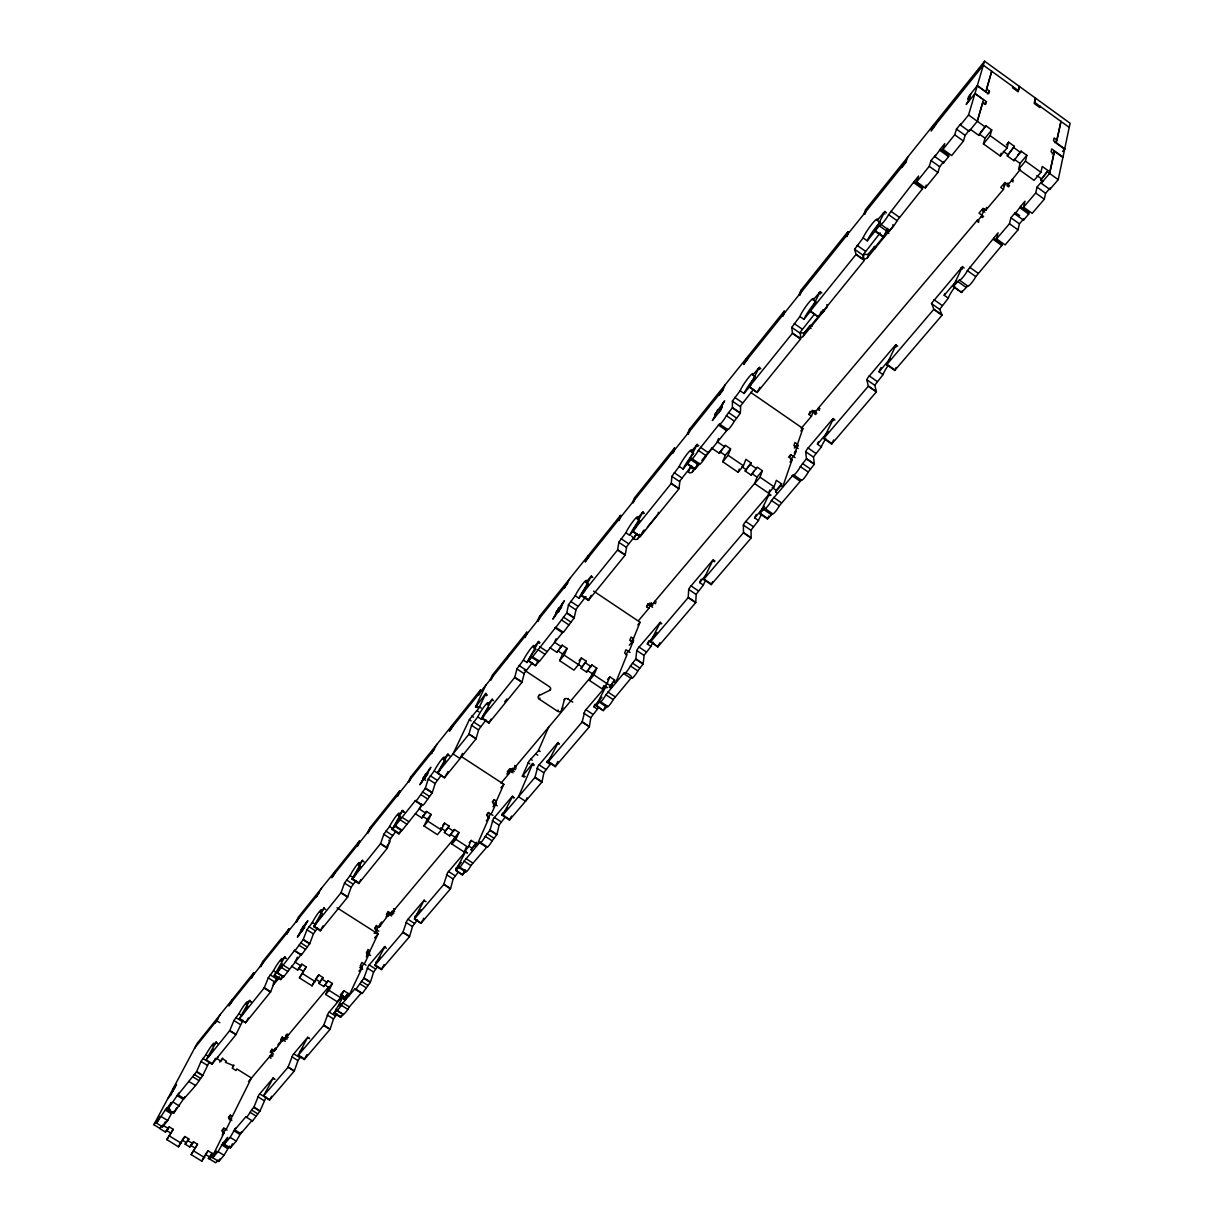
<?xml version="1.0" encoding="UTF-8"?>
<svg xmlns="http://www.w3.org/2000/svg" width="1224" height="1224" viewBox="0 0 1224 1224"><rect width="100%" height="100%" fill="white"/><g stroke="black" fill="none" stroke-linecap="round" stroke-linejoin="round"><path stroke-width="1.5" d="M566.697 613.025L555.834 627.392L563.468 632.288L574.117 617.998M555.773 627.285L533.679 655.421L528.141 660.838L535.439 665.688L539.402 661.052M485.897 693.427L478.737 708.375L469.557 719.299L453.018 753.953L460.071 758.543L462.504 753.403M705.452 580.849A10.71 1.759 -55.8 0 0 703.341 585.087L696.181 594.298L695.768 602.361L688.24 597.297L688.684 589.433L689.77 587.443L713.072 559.858L703.647 579.442L743.381 532.822L751.062 538.101L711.19 584.628L703.632 579.472M600.173 701.444L600.173 701.52A5.875 0.918 -56.4 0 0 602.116 700.419A5.875 0.918 -56.4 0 0 605.911 694.773L623.567 673.46C624.623 670.614 634.736 677.346 630.88 678.341L613.193 699.608A5.875 0.933 -56.4 0 1 609.399 705.238A5.875 0.933 -56.4 0 1 607.425 706.324L600.005 701.321L596.012 705.804L603.248 710.609L607.425 706.263M475.463 707.044L485.806 685.241M624.592 672.802L624.592 672.802A5.952 0.933 -56.3 0 0 626.627 671.67A5.952 0.933 -56.3 0 0 630.467 665.963L635.746 659.124M691.422 466.176L679.932 480.864L679.014 488.56L671.242 483.266L671.945 476.197L679.259 466.421A11.092 1.423 -55.7 0 1 687.49 453.553A11.092 1.423 -55.7 0 1 691.147 451.656L697.42 444.19L687.001 463.911L691.698 458.403A6.457 0.842 -55.6 0 0 694.207 456.583A6.457 0.842 -55.6 0 0 698.353 450.401L719.406 423.978L727.607 429.456A6.564 0.887 -55.5 0 0 730.147 427.421A6.564 0.887 -55.5 0 0 734.354 421.148L740.26 413.329L732.289 407.837L726.398 415.67A6.564 0.857 -55.5 0 1 722.175 421.943A6.564 0.857 -55.5 0 1 719.666 423.994L719.666 423.948M284.886 956.862L274.268 975.497L280.678 979.582L283.494 976.232M395.444 825.619L415.196 800.833L417.139 799.777L425.294 788.256M653.111 642.187A10.419 1.668 -56.1 0 0 650.984 646.41L644.13 655.253L643.197 663.729L635.837 658.818L636.771 650.541L638.041 648.322L660.47 622.083L650.648 641.437L657.823 646.915L650.633 641.468M402.298 830.101L422.112 805.316L424.085 804.275L432.24 792.769M301.334 954.399L301.196 955.301L309.687 943.765M496.822 834.707L492.14 840.827A5.523 0.826 -57.1 0 1 488.59 846.09A5.523 0.826 -57.1 0 1 487.06 846.763L479.946 842.127L464.11 861.161A5.477 0.796 -57.2 0 1 460.622 866.378A5.477 0.796 -57.2 0 1 459.168 866.975L455.695 870.509L462.473 874.885L465.977 871.121L459.184 866.898M294.816 950.283L294.678 951.17L303.154 939.619M283.54 976.354L283.402 977.211L301.257 954.337M636.939 533.496L626.703 546.623L625.25 554.809L617.646 549.698L618.885 542.125L625.892 532.746A10.771 1.346 -56 0 1 633.94 520.185A10.771 1.346 -56 0 1 637.153 518.747L643.074 511.724L632.793 530.941L640.213 536.586L678.907 488.896L671.135 483.602L632.548 531.446L640.198 536.617M363.88 978.206L356.413 988.579L355.358 989.528L354.975 988.732L342.934 1002.839C339.798 1008.576 337.426 1010.198 334.075 1013.243L340.456 1017.266C343.822 1014.145 346.208 1012.707 349.345 1006.893L361.355 992.894L361.83 993.613L362.885 992.679L370.352 982.306M598.643 706.585A10.129 1.591 -56.4 0 0 597.404 709.155L590.84 717.631L589.402 726.49L582.226 721.747L584.904 710.899L606.14 686.067L596.256 705.284L603.248 710.609M886.604 364.675L894.713 370.459L942.006 315.272L933.728 309.427L886.574 364.767L896.213 344.709L895.371 345.153L867.877 377.68L866.776 379.731L868.306 385.927L876.384 391.573L874.823 385.162L883.039 374.636A11.842 2.035 -54.5 0 1 888.196 365.486M539.417 661.373L563.147 631.798M532.103 656.523L539.447 661.251M585.944 596.516L576.167 609.062L574.224 617.676L566.804 612.719L568.517 604.717L575.234 595.721A10.465 1.285 -56.2 0 1 583.098 583.435A10.465 1.285 -56.2 0 1 585.929 582.425L591.513 575.8L580.926 595.43L588.392 600.433L625.143 555.145L617.539 550.02L580.926 595.43M550.739 763.271A9.884 1.515 -56.7 0 0 550.203 764.449L543.9 772.589L542.048 781.769L535.01 777.163L537.933 766.27L557.456 743.09L558.312 742.387L548.184 761.894L582.134 722.038M487.06 846.763L470.934 865.567A5.462 0.811 -57.2 0 1 467.43 870.769A5.462 0.811 -57.2 0 1 465.962 871.366M480.191 842.311L480.206 842.234A5.523 0.811 -57.1 0 0 481.705 841.638A5.523 0.811 -57.1 0 0 485.255 836.359L489.937 830.239M1049.84 189.445L1050.146 187.976L1045.602 193.285L1044.302 199.206L1032.184 213.343L1023.601 207.177L1035.688 193.01L1037.034 187.104L1041.563 181.779L1041.226 183.248L1049.84 189.445L1058.225 179.653L1062.891 157.437L1054.415 151.302L1052.166 153.964M1054.721 142.642L1056.939 140.01L1054.139 137.975L1053.527 140.745L1064.742 148.869L1062.998 157.085L1051.707 148.915L1051.079 151.73L1053.91 153.78L1049.595 173.425L1041.226 183.248M1056.939 140.01L1061.04 121.39M1049.595 173.425L1054.415 151.302M1060.948 121.405L1056.205 143.147L1064.62 149.236L1069.21 127.388L1034.448 102.265L1035.535 98.165M961.529 292.414L953.328 286.156L962.554 266.495L931.571 303.261L933.774 309.075L942.052 314.92L939.649 309.366L931.464 303.583M1042.741 181.473L1040.828 180.081L1048.004 170.58L1042.251 166.433L1040.92 172.278L1034.066 180.356L1018.628 169.233L1020.051 163.419L1026.844 155.326L1021.076 151.164L1017.695 155.219M1040.828 180.081L1048.004 170.58M1019.607 215.608L1015.354 212.548L1015.002 214.047L1023.524 220.152L1028.711 214.093L1029.047 212.609L1020.51 206.489L1024.993 201.241L1023.601 207.177M1023.524 220.152L1023.861 218.652L1019.424 223.854L1018.016 229.852L1005.072 244.938L996.566 238.864L998.065 232.835L967.373 270.626A7.176 1.239 -54 0 1 962.814 277.389A7.176 1.239 -54 0 1 959.341 280.051L953.159 286.615L961.498 292.521L967.71 285.988A7.176 1.27 -54 0 0 971.198 283.341A7.176 1.27 -54 0 0 975.773 276.593L1001.783 245.519L1002.15 244.004L993.704 237.976M355.327 988.778L361.753 992.939M505.206 817.127L499.147 824.991L496.929 834.431L490.028 829.964L493.318 818.81L511.953 796.686L512.749 796.059L502.559 815.459L534.903 777.469M1069.164 127.449L1070.128 123.272L984.616 61.2L865.552 209.717L863.976 213.955A3.305 3.045 14.8 0 0 864.817 214.399L866.378 210.145A3.289 3.029 14.7 0 1 865.552 209.717M1015.002 214.047L1020.51 206.489M1040.109 106.213L1039.788 107.544L1034.265 103.52L1035.55 98.241M996.566 238.864L1009.463 223.747L1010.917 217.765L1015.354 212.548M1018.628 169.233L1025.452 161.124L1026.844 155.326M532.486 662.567L524.346 673.154L522.051 681.982L514.799 677.178L516.972 668.763L523.398 660.134A10.175 1.224 -56.5 0 1 531.094 648.139A10.175 1.224 -56.5 0 1 533.526 647.542L538.774 641.299L528.401 660.333L535.454 665.657M1006.358 144.876L1008.607 142.168L1014.375 146.329L1007.26 155.892L1013.946 160.711L1021.076 151.164M539.463 694.467L538.927 695.66A2.723 2.096 24.2 0 0 539.34 699.195L557.563 711.236A2.723 2.081 23.6 0 0 561.479 710.563L564.692 698.552M1013.946 160.711L1014.298 159.273L1020.051 163.419M1007.26 155.892L1014.375 146.329M980.347 132.636L985.917 125.797L991.715 129.974L985.014 138.159L983.423 143.881L1000.345 156.06L1007.107 147.905L1008.607 142.168M896.182 345.107L897.697 346.163M1000.345 156.06L1001.11 153.184M1019.47 86.552L1018.093 91.785L1012.539 87.761L1012.891 86.46M458.266 872.1L453.186 878.801L450.585 888.517L443.838 884.172L447.494 872.789L465.916 851.139L455.94 869.989L462.473 874.885M1008.775 186.92L1007.26 185.819L1020.449 169.264M1007.26 185.819L1008.025 182.973M983.591 216.449L979.001 213.16L983.101 208.294L985.794 210.222L1003.451 189.353L1004.598 185.084M983.423 143.881L990.155 135.665L991.715 129.974M485.989 720.018L478.691 729.611L476.105 738.577L469.006 733.941L471.577 725.174L477.743 716.882A9.93 1.163 -56.7 0 1 485.285 705.131A9.93 1.163 -56.7 0 1 487.397 704.886L492.369 698.965L481.766 718.274L514.692 677.469M422.663 805.193L415.732 800.71M970.617 129.499L978.833 135.42L985.917 125.797M1019.454 86.491L1018.307 90.545L983.346 65.193L984.616 61.2M985.794 210.222L986.59 207.346M978.68 222.447L977.165 221.36L981.281 216.526L984.509 208.86M978.833 135.42L979.231 133.997L985.014 138.159M977.165 221.36L977.578 219.922L979.093 220.993M757.166 392.476L749.119 386.983L792.356 333.372L800.527 339.063L757.136 392.522L749.317 386.509L759.477 367.215L752.714 375.11A11.49 1.499 -55.4 0 0 748.553 377.589A11.49 1.499 -55.4 0 0 740.122 390.777L732.442 401.028L732.396 407.47L740.367 412.962L740.734 405.664L753.54 389.416M931.556 129.744L983.392 65.132L977.257 85.772L985.764 91.938L991.746 71.191L986.621 89.092L989.451 91.142L988.686 93.82L977.349 85.604L975.008 93.437L986.422 101.699L985.641 104.422L982.78 102.357L977.288 121.268L969.133 131.32L960.442 125.062L960.871 123.639L956.464 129.101L954.72 134.778L942.985 149.328L951.66 155.555L963.441 141.051L965.139 135.359L969.561 129.912L969.133 131.32M977.288 121.268L983.499 99.787L974.931 93.59L966.21 104.453L969.194 99.037M417.445 919.928L412.534 926.4L409.627 936.314L403.017 932.091L406.965 920.524L424.238 900.038L414.584 918.536L420.995 923.279L450.493 888.777M823.721 438.513L831.647 444.067L876.323 391.925L868.244 386.294L823.706 438.559L833.513 418.547L832.748 418.899L806.738 449.698L805.637 451.717L806.448 458.526L814.342 463.973L813.501 456.95L821.335 446.882A11.429 1.943 -55 0 1 825.802 438.819M402.222 830.377L395.398 825.817M960.442 125.062L968.566 114.98L974.931 93.59M874.869 231.076L884.921 211.339L877.226 220.366A12.378 1.652 -54.7 0 0 871.932 224.069A12.378 1.652 -54.7 0 0 863.119 237.915L854.612 249.298L856.05 254.21L864.404 260.115L862.889 255.143L854.612 249.298M968.444 101.592L970.831 93.728M943.566 162.838L943.995 161.4L939.68 166.724L937.89 172.507L925.313 187.976L916.715 181.84L929.246 166.326L931.081 160.573L935.396 155.234L934.937 156.657L943.566 162.838L948.6 156.626L949.028 155.188L940.414 149.007L944.76 143.621L942.985 149.328M441.145 775.435L435.193 783.406L432.347 792.509L425.401 787.996L428.308 778.923L434.245 770.936A9.7 1.102 -56.9 0 1 441.634 759.446A9.7 1.102 -56.9 0 1 443.455 759.507L445.766 761.007M377.742 966.424L373.58 972.07L370.474 982.015L364.002 977.899L368.21 966.164L384.443 946.886L385.055 946.381L374.819 965.384L402.926 932.351M934.937 156.657L940.414 149.007M925.313 187.976L926.231 185.069M939.649 309.366L948.309 298.182A12.301 2.142 -54.1 0 1 954.934 286.952M914.343 181.32L888.593 214.659A7.222 0.979 -54.6 0 1 884.019 221.468A7.222 0.979 -54.6 0 1 880.79 224.344L889.251 230.342A7.222 1.01 -54.5 0 0 892.51 227.496A7.222 1.01 -54.5 0 0 897.085 220.687L922.437 188.863L922.896 187.41L914.343 181.32L918.597 176.042L916.715 181.84M894.729 370.444L896.106 367.506M801.292 480.145L793.427 474.683A6.533 1.086 -55.2 0 0 796.166 472.831A6.533 1.086 -55.2 0 0 800.374 466.604L806.371 458.908L814.266 464.34L808.253 472.036A6.518 1.117 -55.1 0 1 804.046 478.263A6.518 1.117 -55.1 0 1 801.292 480.145L779.29 505.818A6.426 1.086 -55.3 0 1 775.144 511.969A6.426 1.086 -55.3 0 1 772.512 513.713L764.648 508.266L759.706 513.682L769.452 493.67L744.437 523.061L743.396 524.928L743.473 532.471L751.169 537.703L751.016 530.114L758.482 520.506A11.031 1.851 -55.4 0 1 761.68 514.417M294.755 950.222L276.945 973.141L276.961 972.223A8.92 0.918 -57.5 0 1 282.239 963.778M831.647 444.067L832.473 442.308M337.105 1014.008L333.509 1018.98L330.143 1029.093L323.794 1025.1L328.262 1013.212L342.904 995.801M818.397 317.062L810.166 311.294L855.974 254.531L864.343 260.437L818.397 317.062L810.38 310.835L820.401 291.511L813.195 299.941A11.903 1.561 -55 0 0 808.498 303.001A11.903 1.561 -55 0 0 799.884 316.511L791.76 327.389L792.448 333.035L800.618 338.727L800.312 332.071L814.633 313.925M395.857 831.402L390.609 838.486L387.427 847.865L380.633 843.489L383.877 834.141L389.584 826.46A9.471 1.056 -57.1 0 1 396.806 815.215A9.471 1.056 -57.1 0 1 398.32 815.597L400.585 817.051M935.656 124.634L931.097 131.106L932.963 125.628M795.08 457.638L790.704 454.624L789.602 457.761L792.173 459.52L782.748 486.708L781.004 485.515L781.57 483.878L776.353 480.298L774.058 486.815L768.641 493.211L754.657 483.618L757.029 477.131L762.399 470.72L757.166 467.124L751.215 475.157L745.156 471.011L751.108 462.963L745.86 459.367L743.442 465.808L738.087 472.265L722.757 461.769L725.266 455.343L730.575 448.871L725.327 445.276L719.391 453.354L711.955 448.259M794.299 447.999L797.482 444.22L802.944 428.492L750.725 392.399M252.328 1120.557L252.236 1121.429L259.978 1111.086M300.461 1056.939L297.968 1060.596L294.372 1070.832L288.145 1066.946L292.827 1054.95L307.698 1037.279L298.044 1055.501L323.702 1025.33M777.317 493.073L775.588 491.88L776.154 490.258L781.57 483.878M815.888 414.553L814.465 413.574L818.55 407.852L977.578 219.922M907.78 157.024L905.821 162.578L901.843 167.55L902.333 166.158M768.641 493.211L769.804 489.937M814.465 413.574L815.551 410.499M874.716 249.13A11.475 10.465 13.4 0 1 873.86 248.579L874.625 246.422A11.46 10.45 13.3 0 0 876.415 247.462M759.706 513.682L767.463 518.976L768.902 516.038M863.639 258.647A3.259 2.968 14.7 0 0 867.372 257.744L868.918 253.414L874.625 246.422M801.2 428.369L811.481 416.206L813.119 411.616M356.031 880.607L351.196 887.171L347.723 896.779L341.068 892.526L344.587 882.948L350.095 875.543A9.287 0.995 -57.2 0 1 357.178 864.526A9.287 0.995 -57.2 0 1 358.448 865.154L360.667 866.577M657.823 646.915L695.676 602.698M811.481 416.206L808.972 414.477L810.074 411.417M862.844 258.218L864.404 253.888A3.259 2.953 14.6 0 0 868.918 253.414M759.385 367.613L760.884 368.654M754.657 483.618L760.043 477.192L762.399 470.72M266.128 1097.132L260.085 1110.841L253.98 1107.047L258.845 1094.96L273.38 1077.717L263.665 1095.679L269.571 1099.978L294.296 1071.031M643.09 664.066L637.826 670.859A5.952 0.964 -56.2 0 1 633.971 676.581A5.952 0.964 -56.2 0 1 631.905 677.759M184.12 1098.555L185.008 1096.872L173.808 1113.06L167.719 1109.296L178.918 1093.093L178.016 1094.792L184.12 1098.555L195.932 1085.214L202.756 1075.514M695.66 602.759L688.148 597.633L650.418 641.957M751.215 475.157L753.953 470.98M883.3 237.058L885.962 231.81M745.156 471.011L751.108 462.963M711.19 584.628L712.659 581.706M317.536 928.174L313.421 933.881L309.794 943.536L303.261 939.389L307.025 929.628L312.334 922.468A9.104 0.949 -57.3 0 1 319.28 911.666A9.104 0.949 -57.3 0 1 320.336 912.538L322.509 913.915M589.31 726.827L582.088 722.16M847.895 231.718L846.274 236.002A3.274 2.983 16.5 0 1 846.962 236.645L848.569 232.346A3.259 2.968 16.4 0 0 847.895 231.718L800.802 290.471L799.073 294.831A3.198 2.861 19 0 0 799.899 295.259L801.613 290.884A3.198 2.861 19 0 1 800.802 290.471M738.087 472.265L739.311 469.037M811.068 328.629A11.123 9.869 17.7 0 1 809.324 327.619L810.166 325.4A11.108 9.869 17.7 0 0 811.91 326.41M862.889 255.143L880.224 232.866M799.808 337.35A3.167 2.8 18.5 0 0 803.097 336.432L804.795 331.979L810.166 325.4M541.941 782.075L509.444 820.065L501.794 814.909A9.654 1.423 -56.9 0 1 502.682 813.073M743.335 525.081L750.955 530.267M722.757 461.769L728.081 455.282L730.575 448.871M527.009 797.819L525.54 801.292L518.548 796.732L532.838 763.317L522.266 776.353L528.998 761.175L538.178 751.046L548.918 726.505M277.741 977.349L274.589 981.862L270.703 991.7L264.308 987.676L268.331 977.716L273.426 970.816A8.92 0.903 -57.5 0 1 280.25 960.243A8.92 0.903 -57.5 0 1 281.061 961.345L284.855 956.755M719.391 453.354L722.145 449.162M718.564 438.452L717.249 441.742L724.7 446.867M784.186 311.187L782.427 315.593A3.167 2.8 20 0 1 783.085 316.205L784.844 311.799A3.152 2.8 19.9 0 0 784.186 311.187L689.372 429.44L687.414 433.984A3.029 2.57 22.9 0 0 688.194 434.382L690.152 429.838A3.029 2.57 22.9 0 1 689.372 429.44M558.19 743.075L559.506 743.947M612.428 684.752L610.99 688.286L609.384 687.215L614.678 680.1L609.812 676.872L607.502 679.58M609.384 687.215L614.678 680.1M631.171 641.345L633.435 638.653L640.06 622.236L593.579 591.085M714.066 418.409L717.708 409.504M588.484 669.054L591.911 664.953L596.777 668.197L592.202 673.659L589.387 680.391L602.438 689.066L607.043 683.635L609.812 676.872M719.268 411.937L722.894 403.048M652.591 607.257L651.275 606.37L654.947 601.198L754.321 483.771M243.025 1020.25L236.048 1034.387L229.775 1030.47L233.998 1020.372L238.94 1013.686A8.767 0.872 -57.6 0 1 245.626 1003.313A8.767 0.872 -57.6 0 1 246.253 1004.613L249.88 1000.238L239.567 1018.353L245.626 1022.744L270.596 991.93M602.438 689.066L603.83 685.669M638.546 620.583L648.919 608.328L650.877 603.554M651.275 606.37L652.423 603.57M450.417 888.945L443.746 884.432M687.001 463.942L694.804 469.327L697.588 464.064M747.772 358.77L743.718 364.553L746.181 358.586M648.919 608.328L646.578 606.752L647.879 603.57M409.52 936.605L402.849 932.535M589.387 680.391L593.961 674.944L596.777 668.197M693.319 468.058A2.983 2.509 22.2 0 1 690.275 467.644L688.347 472.25A2.999 2.509 22.2 0 0 692.402 471.944L693.962 468.195M532.669 763.929L534.383 765.046M725.006 385.009L722.481 391.007L719.115 395.184L719.758 393.684M579.09 660.685L581.369 657.946L586.25 661.189L580.987 668.335L586.633 672.098L587.336 670.415L592.202 673.659M586.633 672.098L591.911 664.953M548.168 761.925L555.206 766.668L557.914 761.496M209.365 1061.835L202.847 1075.299L196.682 1071.49L201.088 1061.254L205.862 1054.797A8.614 0.826 -57.7 0 1 212.425 1044.608A8.614 0.826 -57.7 0 1 212.884 1046.076L216.342 1041.899L205.862 1060.244L229.684 1030.669M580.987 668.335L586.25 661.189M550.02 647.771L556.966 652.377L562.198 645.201L567.094 648.46L562.581 653.968L559.643 660.639L573.934 670.14L578.493 664.647L581.369 657.946M514.631 677.591L521.944 682.273M443.7 884.554L414.324 919.056L420.979 923.309M509.444 820.065L511.556 816.071M564.172 699.761A2.739 2.096 23.5 0 1 568.104 699.088L568.364 698.476M631.676 536.097L633.986 538.912A2.907 2.372 23.4 0 0 637.903 538.667L639.555 534.873M330.036 1029.353L323.61 1025.528M633.986 538.912L636.021 534.245A2.907 2.372 23.4 0 0 639.616 534.307M674.455 448.045L672.466 452.605A2.999 2.524 23.3 0 1 673.108 453.171L675.097 448.611A2.999 2.524 23.3 0 0 674.455 448.045L634.552 497.816L632.487 502.437A2.953 2.433 24 0 0 633.252 502.819L635.302 498.214A2.938 2.433 24 0 1 634.552 497.816M561.479 710.563L562.887 707.35M557.563 711.236L558.098 710.027M559.643 660.639L564.172 655.131L567.094 648.46M395.413 825.542L392.093 829.474L402.788 810.303L398.32 815.597M492.966 815.444L488.483 812.522L486.999 815.857L489.248 817.311L476.564 846.075L475.034 845.08L471.041 849.777L472.571 850.756M493.471 804.566L496.424 801.062L503.829 784.293L461.111 756.401M288.022 1067.236L294.188 1071.275M468.899 734.232L475.998 738.883M471.041 849.777L475.799 843.367L471.225 840.414L469.236 842.755M556.966 652.377L562.198 645.201M496.424 801.062L494.205 799.609L492.752 802.883L497.219 805.79M474.82 845.677L476.304 842.296M588.392 600.433L591.223 595.231M451.457 833.07L454.425 829.52L459 832.488L455.053 837.201L451.931 844.055L464.187 851.981L468.165 847.283L471.225 840.414M538.927 695.66L549.836 690.275L550.372 689.066M464.187 851.981L466.482 846.824M500.968 783.176L509.475 773.109L510.928 769.881M512.994 772.757L511.341 771.671L512.978 768.029M511.341 771.671L593.319 674.026M556.063 638.806L554.518 642.233L561.464 646.853M539.34 699.195L539.891 697.986M409.459 936.743L381.307 969.592L374.804 965.43M620.446 515.426L618.349 520.047A2.922 2.387 24.3 0 1 618.977 520.598L621.058 515.962A2.907 2.387 24.3 0 0 620.446 515.426L539.585 616.284L537.367 620.981A2.8 2.203 25.3 0 0 538.086 621.348L540.304 616.651A2.8 2.203 25.3 0 1 539.585 616.284M521.898 682.38L488.85 723.093L481.751 718.32M558.741 611.832L562.963 602.514M451.931 844.055L455.894 839.343L459 832.488M554.304 617.355L558.542 608.022M442.568 825.481L444.526 823.109L449.116 826.078L444.388 832.519L449.698 835.946L450.478 834.248L455.053 837.201M449.698 835.946L454.425 829.52M588.882 556.782L585.24 561.984L588.101 555.773M253.827 1107.383C251.333 1109.005 247.049 1119.011 245.81 1116.839L234.717 1129.859L240.776 1133.608L251.976 1120.541M380.511 843.764L351.992 879.153L358.709 883.453L387.243 848.278L380.45 843.902M444.388 832.519L449.116 826.078M475.952 738.959L444.465 777.776L437.718 772.742L448.152 753.908L443.455 759.507M415.334 813.715L421.852 817.923L426.549 811.466L431.139 814.434L427.237 819.208L424.024 826.001L437.427 834.676L441.359 829.933L444.526 823.109M381.307 969.592L382.806 966.822M564.998 586.556L564.264 588.117L570.032 578.294M347.616 897.054L340.869 892.954L313.696 926.644L320.26 930.806L347.555 897.177M488.85 723.093L491.038 719.115M329.96 1029.522L304.256 1059.525L298.013 1055.532M346.912 996.719L345.306 1000.13L343.883 999.228L348.151 993.444L343.852 990.721L340.41 994.791L344.694 997.499L348.151 993.444M366.665 954.873L368.256 951.507M366.053 965.17L361.845 962.492L360.254 965.843L362.38 967.174L348.763 996.061L347.325 995.158M367.797 953.527L370.076 950.819L378.032 933.943L336.998 907.78M424.024 826.001L427.926 821.243L431.139 814.434M343.883 999.228L344.694 997.499M340.456 1017.266L341.343 1015.614M526.81 632.211L524.576 636.924A2.769 2.157 25.4 0 1 525.173 637.444L527.406 632.716A2.769 2.157 25.4 0 0 526.81 632.211L492.553 674.929L490.273 679.672A2.739 2.096 25.7 0 0 490.977 680.024L493.257 675.281A2.723 2.081 25.7 0 1 492.568 674.929M402.543 810.992L404.257 812.093M421.852 817.923L426.549 811.466M316.526 977.624L318.791 974.885L323.09 977.609L318.852 983.408L323.825 986.559L328.078 980.761L332.377 983.469L328.95 987.554L325.63 994.439L337.135 1001.691L340.578 997.636L343.852 990.721M378.828 931.235L374.728 928.618L376.946 925.987L379.012 927.302L390.089 912.783M391.588 915.965L390.043 914.971L391.772 911.314M390.043 914.971L454.441 838.149M334.075 1013.243L343.485 996.244M374.223 933.269L375.707 933.3M374.468 933.361L378.721 925.88M507.103 658.711L509.352 653.968M379.012 927.302L380.557 924.059M388.543 916.026L386.478 914.695L388.023 911.452M961.697 291.985L962.278 290.776M421.576 804.046L419.22 808.926L425.738 813.149M304.256 1059.525L306.964 1054.614M374.728 928.618L376.273 925.375M823.92 438.054L831.876 443.501M235.941 1034.617L229.561 1030.899M287.961 1067.374L263.65 1095.725M325.63 994.439L329.057 990.354L332.377 983.469M264.2 987.89L239.292 1018.858L245.611 1022.774M480.42 690.061L478.125 694.804A2.708 2.05 25.8 0 1 478.706 695.293L481.017 690.55A2.693 2.05 25.8 0 0 480.42 690.061L410.652 777.087L408.265 781.876A2.616 1.897 26.3 0 0 408.938 782.212L411.31 777.424A2.601 1.897 26.3 0 1 410.652 777.087M657.992 646.502L659.904 642.829M253.781 1107.475L259.901 1111.285M425.615 780.254L422.907 778.495L430.879 767.264L428.017 772.115M421.117 783.176L425.768 773.644M424.973 778.388L429.593 768.856M323.825 986.559L328.078 980.761M469.343 719.712L471.072 720.844M318.852 983.408L323.09 977.609M392.108 829.444L398.932 833.881L401.12 829.949M240.776 1133.608L241.618 1131.894L236.217 1141.12L230.357 1147.944L224.313 1144.226L227.725 1137.356L225.736 1139.697L222.584 1144.103L228.597 1147.821L229.439 1146.108L224.069 1155.288L218.775 1161.454L212.762 1157.766L216.189 1150.912L209.702 1159.281L208.371 1158.47L212.15 1153.314L208.172 1150.851L205.25 1154.309L209.227 1156.756M291.587 966.195L297.692 970.051L301.915 964.206L306.23 966.945L299.436 977.899L312.028 985.856L318.791 974.885M452.559 724.807L449.453 731.172L452.758 726.429M230.357 1147.944L232.392 1143.828M312.028 985.856L314.553 980.699M757.319 392.139L759.89 387.258M196.544 1071.765L178.016 1094.792M224.313 1144.226L230.158 1137.371L235.574 1128.146L234.717 1129.859M218.775 1161.454L220.121 1158.715M432.149 752.102L431.353 753.709L436.968 744.253M212.762 1157.766L218.04 1151.585L223.426 1142.39L222.584 1144.103M358.709 883.453L360.896 879.551M273.488 1054.094L270.382 1052.15L272.34 1049.84L274.283 1051.049L284.289 1037.906M285.33 1041.318L283.861 1040.4L285.467 1037.172M285.88 1036.361L286.676 1034.739M283.861 1040.4L328.338 987.171M818.596 316.588L819.881 314.14M703.846 578.983L711.435 584.062M833.07 441.114L833.666 439.921M212.242 1154.201L209.778 1159.128L215.745 1162.8L218.147 1160M209.702 1159.281L212.165 1154.324M299.436 977.899L306.23 966.945M227.006 1130.104L223.854 1128.161L222.187 1131.511L224.16 1132.72L212.639 1155.839L211.308 1155.012L208.371 1158.47M229.393 1119.822L232.315 1116.364L251.425 1078.023L236.875 1068.95L236.064 1070.541L232.208 1068.139L233.83 1064.972M271.024 1058.209L269.555 1057.306L270.366 1055.685L271.82 1056.587M269.555 1057.306L274.145 1049.733M274.283 1051.049L275.905 1047.821M282.683 1041.134L280.724 1039.91L282.331 1036.682M232.315 1116.364L230.357 1115.156L228.704 1118.461L231.841 1120.404M211.308 1155.012L212.15 1153.314M351.992 879.153L362.671 860.105L358.448 865.154M399.59 790.888L397.188 795.676A2.586 1.867 26.4 0 1 397.754 796.136L400.156 791.347A2.586 1.867 26.4 0 0 399.59 790.888L369.877 827.944L367.445 832.733A2.555 1.805 26.5 0 0 368.103 833.07L370.535 828.266A2.54 1.805 26.5 0 1 369.877 827.944M270.382 1052.15L272.003 1048.937M182.973 1138.84L184.885 1136.515L188.879 1138.978L185.13 1144.149L189.751 1146.995L193.514 1141.824L197.508 1144.287L191.128 1154.584L201.807 1161.148L204.393 1156.007M201.807 1161.148L208.172 1150.851M297.692 970.051L301.915 964.206M320.26 930.806L323.075 925.849M249.589 1001.048L251.165 1002.043M297.432 957.122L294.953 962.049L301.058 965.92M313.696 926.644L324.345 907.718L320.336 912.538M191.128 1154.584L197.508 1144.287M359.336 841.102L356.888 845.891A2.524 1.79 26.6 0 1 357.454 846.335L359.887 841.546A2.524 1.775 26.6 0 0 359.336 841.102L298.503 916.96L296.009 921.764A2.433 1.668 26.8 0 0 296.636 922.085L299.13 917.281A2.433 1.668 26.8 0 1 298.503 916.96M189.751 1146.995L193.514 1141.824M300.201 932.535L297.417 937.217L303.43 926.231L307.867 920.693L305.082 925.359M301.854 931.694L306.75 922.07M280.678 979.582L282.866 975.758M185.13 1144.149L188.879 1138.978M335.085 871.335L331.796 877.746L334.825 873.401M169.218 1126.86L168.331 1128.559L162.639 1125.055L159.793 1128.574L165.47 1132.062L169.218 1126.86L173.227 1129.324L166.801 1139.62L178.49 1146.812L181.137 1141.701M178.49 1146.812L184.885 1136.515M274.252 975.528L276.853 972.315M316.863 895.784L316.037 897.391L321.484 888.287M886.574 230.632L887.783 228.261M222.615 1057.995L220.978 1061.147L217.122 1058.76L217.948 1057.169M764.74 508.343L764.74 508.343A6.426 1.071 -55.4 0 0 767.356 506.629A6.426 1.071 -55.4 0 0 771.487 500.478L793.427 474.683M202.878 1058.5L211.982 1064.222L214.154 1060.458M288.833 929.031L286.324 933.82A2.417 1.637 26.9 0 1 286.875 934.249L289.369 929.444A2.417 1.637 26.9 0 0 288.833 929.031L262.808 961.483L260.299 966.271A2.387 1.591 26.9 0 0 260.911 966.577L263.435 961.789A2.387 1.591 27 0 1 262.808 961.483M640.427 536.143L643.625 530.221M820.493 312.962L821.105 311.768M196.467 1071.918L202.633 1075.743M166.801 1139.62L173.227 1129.324M687.23 463.468L695.064 468.777M173.808 1113.06L176.486 1107.949M603.509 710.042L604.732 707.717M605.344 706.554L605.941 705.391M159.885 1128.421L153.872 1124.718L160.145 1116.364L156.534 1123.142L162.578 1126.876L165.271 1121.781M162.578 1126.876L167.703 1120.557L171.284 1113.764L165.24 1110.046L156.534 1123.142M173.211 1111.407L172.324 1113.09L166.265 1109.357L167.168 1107.674L170.182 1109.541M253.567 973.019L251.042 977.808A2.372 1.561 27 0 1 251.563 978.221L254.087 973.432A2.356 1.561 27 0 0 253.567 973.019L197.079 1043.46L194.524 1048.234L217.765 1019.271M167.719 1109.296L171.314 1102.518L166.265 1109.357M232.269 999.58L228.888 1005.96L231.657 1001.951M535.668 665.244L536.357 663.974M153.872 1124.718L194.662 1048.05M170.534 1095.205L176.577 1084.449L172.798 1089.146M215.868 1021.627L215.026 1023.233L220.32 1014.482M421.224 922.789L422.479 920.509M375.049 964.94L381.597 969.041M269.77 1099.58L271.651 1096.23M462.748 874.319L465.197 869.79M437.718 772.742L468.838 734.339M423.091 919.377L423.703 918.26M691.805 458.51L699.669 463.881A6.457 0.857 -55.6 0 0 702.086 461.968A6.457 0.857 -55.6 0 0 706.233 455.787L727.607 429.456M383.418 965.705L384.03 964.589M536.999 662.811L538.269 660.516M392.353 828.954L399.223 833.33M444.756 777.225L446.668 773.813M447.311 772.681L447.938 771.548M245.871 1022.3L248.395 1017.924M214.766 1059.387L215.393 1058.316M475.616 707.044L485.821 693.335M476.564 705.957L478.37 706.967M229.73 1004.369L319.02 893.092M332.622 876.139L434.612 749.027M450.233 729.581L567.86 582.976M585.959 560.439L723.109 389.507M744.33 363.054L906.311 161.201M303.43 926.231L300.645 930.898L301.747 929.506M977.349 85.604L968.597 96.589L967.771 99.266L969.944 96.574M173.885 1088.901L174.833 1087.723M422.907 778.495L424.177 776.903M557.088 611.204L555.62 613.04L564.448 600.663L561.525 605.696M716.468 412.549L714.74 414.707L724.623 400.891L721.655 406.077M172.278 1091.915L173.227 1090.737M303.537 928.389L304.654 926.996L298.518 935.84M422.724 779.902L419.847 784.768L427.834 773.507L426.564 775.113M555.757 614.142L552.82 619.191L561.678 606.767L560.194 608.619M715.321 415.349L712.337 420.566L721.013 409.765L722.252 406.705L720.508 408.877M167.703 1098.739L171.467 1094.026M165.24 1110.046L167.168 1107.674M880.699 224.283L874.854 231.137L883.284 237.104L889.251 230.342M278.797 970.112L276.609 972.82L273.426 970.816M350.095 875.543L353.399 877.669L355.786 874.701M389.584 826.46L392.95 828.648L396.239 824.563M439.997 770.324L437.702 773.186A9.7 1.117 -56.9 0 1 445.062 761.711M477.743 716.882L481.277 719.192L484.49 715.198M523.398 660.134L526.993 662.521L530.375 658.328M575.234 595.721L578.921 598.184L584.873 590.809M625.892 532.746L629.656 535.301L636.434 526.901M679.259 466.421L683.114 469.052L691.453 458.725M740.122 390.777L744.07 393.501L750.955 384.979M799.884 316.511L803.923 319.342L810.594 311.064M863.119 237.915L867.265 240.837L875.512 230.632M987.278 93.835L989.451 91.142M984.234 104.407L986.422 101.699M211.982 1064.222L235.85 1034.831M398.932 833.881L402.268 829.979M694.804 469.327L699.669 463.881M274.36 982.811L279.057 977.058M809.324 327.619L818.535 316.327M873.86 248.579L887.308 232.101A11.475 10.465 13.4 0 1 888.884 233.432M165.47 1132.062L168.331 1128.559M531.247 657.013L538.56 661.847M272.524 985.947L279.669 977.196M387.121 845.677L389.416 842.862A2.54 1.805 26 0 0 388.819 840.337M504.671 701.765L506.966 698.95M637.903 538.667L644.956 530.023M647.312 527.146L657.9 514.187A2.938 2.433 23 0 0 658.298 512.351M692.402 471.944L699.439 463.315M701.796 460.453L712.368 447.51M803.097 336.432L826.644 307.607A3.198 2.861 17.3 0 0 826.873 304.623M867.372 257.744L892.388 227.128A3.305 3.029 12.6 0 0 892.908 224.589M219.693 1062.172L222.508 1058.76L226.363 1061.147L225.415 1062.294L233.738 1065.752L232.79 1066.884M342.858 1002.946L349.345 1006.893M374.62 937.997L378.032 933.943M500.891 787.797L503.829 784.293M637.811 624.928L640.06 622.236M800.833 431.001L802.944 428.492M280.724 1039.91L282.713 1037.554L285.835 1039.513M386.478 914.695L388.742 912.033L392.873 914.68M646.578 606.752L649.577 603.187L652.698 605.299M808.972 414.477L812.491 410.3L816.806 413.284M492.232 801.934L494.205 799.609M228.414 1117.466L230.357 1115.156M366.251 956.831L369.663 952.762L365.104 962.477L360.514 967.893M493.012 806.677L496.301 802.776L492.048 812.43L487.657 817.617M629.335 645.201L633.665 640.076L629.855 649.546L625.51 654.672M795.967 447.831L798.186 445.199L794.345 453.262L796.136 451.151L795.049 454.272L790.597 459.536M486.509 814.863L488.483 812.522M788.562 457.164L790.704 454.624M277.894 1044.791L280.296 1041.961M282.423 1039.436L283.203 1038.518M285.529 1035.779L286.294 1034.861M379.976 924.028L381.72 921.978M386.08 916.807L387.84 914.726M388.712 913.701L389.599 912.66M506.797 774.012L511.204 768.794M649.194 605.543L651.535 602.774M812.522 412.32L813.884 410.698M1003.894 185.926L1005.516 183.998M248.487 1081.542L270.366 1055.685M230.663 1119.669L231.642 1118.522L226.807 1128.222L222.906 1132.827M221.911 1130.471L223.854 1128.161M358.938 971.244L362.38 967.174M486.28 820.83L489.248 817.311M790.031 462.06L792.173 459.52M222.202 1135.031L224.16 1132.72M1062.509 151.501L1064.742 148.869M775.588 491.88L781.004 485.515M303.231 1048.126L299.987 1051.936A8.721 1.117 -57.9 0 1 300.568 1050.773M339.017 1006.082L341.282 1003.435M380.572 957.29L375.845 962.829A9.058 1.239 -57.6 0 1 376.426 961.666M421.025 909.769L414.859 917.021A9.241 1.285 -57.4 0 1 415.426 915.843M461.295 862.461L455.649 869.101A9.425 1.346 -57.2 0 1 456.215 867.938M501.794 814.909L507.731 807.932M550.203 764.449L546.715 762.154L551.137 756.952M597.404 709.155L593.839 706.799L601.978 697.252M650.984 646.41L647.328 643.962L657.15 632.441M703.341 585.087L699.608 582.563L706.585 574.377M758.482 520.506L754.673 517.905L764.464 506.399M821.335 446.882L817.433 444.19L828.051 431.705M883.039 374.636L879.031 371.836L890.475 358.387M948.309 298.182L944.209 295.29L956.326 281.046M555.206 766.668L589.264 726.903M767.463 518.976L772.512 513.713M768.366 494.664L769.804 495.659M354.746 988.992L361.187 993.077M486.295 847.084L479.426 842.648M471.745 716.086L473.535 717.157M959.341 280.051L967.71 285.988M188.006 1140.676L192.642 1143.537M166.357 1130.364L170.35 1132.827M182.009 1140.003L186.002 1142.451M190.623 1145.297L194.601 1147.745M169.677 1136.132L181.381 1143.323M194.035 1151.126L204.745 1157.705M176.96 1095.511L183.049 1099.274M233.555 1130.502L239.598 1134.235M173.38 1102.304L179.484 1106.068M230.158 1137.371L236.217 1141.12M221.452 1144.715L227.45 1148.418M161.645 1116.824L167.703 1120.557M218.04 1151.585L224.069 1155.288M194.371 1074.519L200.522 1078.344M251.608 1110.046L257.713 1113.84M192.841 1076.814L198.992 1080.624M250.078 1112.325L256.183 1116.12M188.756 1081.481L195.243 1085.26M245.81 1116.839L251.517 1120.388M205.862 1054.797L208.922 1056.695M206.091 1059.831L212.287 1063.671M259.687 1093.828L269.555 1100.009M201.011 1061.407L207.116 1065.201M257.82 1096.719L263.879 1100.483M274.742 1048.524L276.196 1049.442M216.923 1020.862L219.846 1022.698M271.514 1054.996L272.983 1055.899M215.898 1042.312L217.444 1043.276M273.12 1077.992L274.65 1078.941M216.036 1042.741L217.581 1043.689M273.334 1078.451L274.865 1079.4M249.405 1000.681L250.966 1001.676M307.698 1037.279L309.244 1038.243M307.958 1037.692L309.519 1038.671M287.074 1033.943L288.543 1034.861M286.661 1036.437L288.13 1037.355M285.865 1038.044L287.334 1038.977M238.94 1013.686L242.061 1015.645M298.274 1055.057L304.531 1058.974M235.819 1017.557L242.046 1021.459M293.683 1053.772L299.849 1057.643M233.922 1020.525L240.133 1024.411M291.786 1056.725L297.968 1060.596M370.306 982.444L363.819 978.343M268.24 977.869L274.589 981.862M327.221 1015.017L333.509 1018.98M264.109 988.105L270.504 992.129M322.264 979.322L327.252 982.474M284.351 957.245L285.957 958.254M284.595 957.551L286.202 958.56M298.549 968.352L302.848 971.06M315.394 978.986L319.693 981.694M324.666 984.846L328.95 987.554M302.818 973.784L315.425 981.74M329.057 990.354L340.578 997.636M282.836 964.894L289.292 968.964M281.199 967.327L287.671 971.397M341.312 1005.256L347.723 1009.31M277.022 972.499L283.478 976.568M337.013 1010.32L343.409 1014.359M276.563 972.652L283.004 976.706M336.478 1010.427L342.062 1013.962M274.543 974.993L280.969 979.047M334.366 1012.692L340.746 1016.716M270.183 974.855L276.532 978.848M329.149 1012.003L335.437 1015.981M306.949 929.781L313.421 933.881M367.154 968L373.58 972.07M359.81 967.45L362.625 969.224M303.062 939.818L309.596 943.964M300.66 942.786L307.178 946.932M361.34 981.25L367.812 985.351M299.008 945.249L305.541 949.38M359.703 983.683L366.175 987.783M294.755 950.543L301.257 954.659M294.265 950.727L300.767 954.842M323.779 908.239L325.722 909.524M384.443 946.886L386.463 948.217M370.076 950.819L367.996 949.487L366.42 952.792L370.627 955.454M312.334 922.468L315.578 924.533A9.104 0.964 -57.4 0 1 321.3 915.322M313.987 926.094L320.55 930.271M308.938 926.706L315.41 930.806M369.128 964.925L375.538 968.995M379.868 925.558L380.649 926.048M375.998 931.556L377.543 932.535M362.059 860.671L364.094 861.91M423.917 900.374L426.044 901.675M352.298 878.618L358.999 882.902M393.516 908.728L394.679 909.478M346.53 879.964L353.139 884.187M407.913 919.239L414.462 923.431M393.072 910.671L394.633 911.666M392.307 912.293L393.853 913.288M344.51 883.116L351.12 887.324M405.909 922.376L412.457 926.553M401.946 817.25L408.831 821.686M465.87 858.559L472.678 862.966M400.202 819.866L407.072 824.303M464.11 861.161L470.934 865.567M394.755 826.169L401.61 830.591M458.449 867.281L465.242 871.656M385.851 831.096L392.583 835.441M448.474 871.457L455.144 875.772M383.8 834.294L390.533 838.639M446.423 874.67L453.109 878.97M420.689 794.483L427.635 798.981M485.255 836.359L492.14 840.827M415.104 800.955L422.02 805.438M448.336 827.791L453.645 831.234M422.663 816.224L427.237 819.208M440.609 827.852L445.184 830.805M468.777 846.09L471.806 848.048M427.926 821.243L441.359 829.933M455.894 839.343L468.165 847.283M465.763 851.889L467.461 852.975M402.099 810.9L403.798 812.002M465.227 851.736L466.91 852.822M502.789 815L509.719 819.514M434.245 770.936L444.465 777.776M430.343 775.802L437.228 780.285M494.343 817.433L501.167 821.87M428.232 779.076L435.117 783.559M492.247 820.707L499.086 825.144M425.218 788.409L432.179 792.923M489.875 830.392L496.76 834.86M422.464 791.821L429.41 796.334M487.03 833.728L493.915 838.195M447.953 754.581L449.698 755.713M512.596 796.763L514.309 797.88M447.418 754.565L449.162 755.698M511.953 796.686L513.667 797.803M473.642 721.976L480.68 726.597M538.988 764.847L545.95 769.422M531.583 764.449L533.297 765.566M471.5 725.327L478.523 729.932M536.862 768.182L543.823 772.757M528.141 762.736L529.839 763.852M534.857 777.577L541.895 782.197M514.646 765.474L515.885 766.27M514.677 766.974L516.329 768.06M513.942 768.596L515.595 769.682M523.459 775.526L525.173 776.643M522.388 776.016L524.101 777.133M514.264 771.487L509.873 768.611L507.272 771.671L509.475 773.109M484.689 694.605L486.402 695.737M492.186 699.623L493.517 700.495M491.574 699.7L492.889 700.587M557.456 743.09L558.771 743.947M479.548 706.937L481.277 708.069M475.662 706.462L477.375 707.594M538.499 750.389L540.212 751.505M477.069 710.654L478.813 711.787M481.981 717.861L489.126 722.543M548.383 761.466L555.466 766.102M536.066 754.045L537.764 755.162M530.573 759.094L532.272 760.211M485.698 693.962L487.427 695.094M599.194 702.071L606.446 706.86M519.083 665.504L526.274 670.247M585.822 709.675L592.936 714.388M524.346 670.125L549.423 686.725A2.739 2.111 24.1 0 1 549.836 690.275M568.104 699.088L572.786 702.178M516.895 668.916L524.086 673.674M583.664 713.087L590.779 717.799M585.531 662.873L591.192 666.636M613.989 681.783L615.611 682.87L627.009 654.611L624.607 653.019L625.938 649.745L630.023 652.484M557.7 650.709L562.581 653.968M578.034 664.234L581.691 666.667M606.416 683.099L610.057 685.517M564.172 655.131L578.493 664.647M593.961 674.944L607.043 683.635M538.621 641.912L539.983 642.814M606.048 686.71L607.395 687.613M537.917 642.11L539.264 643.013M605.222 686.817L606.568 687.72M539.6 646.654L546.929 651.52M607.808 691.958L615.091 696.777M537.688 649.485L545.032 654.366M605.911 694.773L613.193 699.608M533.526 647.542L535.944 649.148M566.651 613.117L574.087 618.074M635.7 659.216L643.059 664.127M563.438 617.095L570.858 622.052M632.395 663.102L639.739 668.013M561.51 619.971L568.931 624.928M630.467 665.963L637.826 670.859M554.87 627.713L562.26 632.64M623.567 673.46L630.88 678.341M581.201 594.879L588.668 599.882M633.435 638.653L631.064 637.077L629.763 640.29L632.93 642.401M570.675 601.366L578.034 606.293M638.989 647.052L646.272 651.918M568.441 604.87L575.785 609.782M636.771 650.541L644.069 655.406M654.947 601.198L656.263 602.086M654.289 602.805L655.62 603.692M591.376 576.366L592.768 577.3M660.409 622.71L661.802 623.643M590.549 576.672L591.942 577.606M659.476 622.939L660.853 623.857M585.929 582.425L588.392 584.077M621.103 538.698L628.616 543.777M690.948 585.868L698.384 590.886M618.808 542.278L626.336 547.357M688.684 589.433L696.119 594.451M637.153 518.747L639.678 520.46M642.967 512.275L644.39 513.239M713.561 560.133L714.969 561.097M642.019 512.703L643.442 513.667M712.49 560.47L714.372 561.755M674.21 472.693L681.906 477.941M745.646 521.424L753.265 526.611M671.869 476.35L679.565 481.598M698.353 450.401L706.233 455.787M771.487 500.478L779.29 505.818M691.147 451.656L693.733 453.416M690.627 459.474L698.46 464.829M763.455 509.276L771.212 514.585M759.951 513.116L767.693 518.41M750.511 464.569L756.57 468.746M728.081 455.282L743.442 465.808M760.043 477.192L774.058 486.815M720.033 451.763L725.266 455.343M741.836 466.711L745.753 469.404M751.811 473.55L757.029 477.131M772.252 487.58L776.154 490.258M697.343 444.71L698.812 445.704M769.575 494.19L771.013 495.184M700.434 447.296L708.313 452.696M773.568 497.403L781.356 502.743M696.272 445.276L697.726 446.27M732.38 401.181L740.26 406.628M805.637 451.717L813.44 457.103M798.216 448.565L793.871 445.551L794.942 442.476L797.482 444.22M728.494 412.519L736.466 418.011M802.47 463.483L810.349 468.914M726.398 415.67L734.354 421.148M800.374 466.604L808.253 472.036M718.412 425.019L726.337 430.481M792.081 475.677L799.93 481.078M734.767 397.433L742.662 402.864M808.008 447.969L815.811 453.354M818.55 407.852L819.973 408.831M833.452 418.975L834.936 420M818.014 409.382L819.422 410.377M758.161 368.348L759.66 369.388M832.091 419.603L833.575 420.628M752.714 375.11L755.376 376.946M794.223 323.549L802.286 329.18M869.208 375.89L877.195 381.475M791.76 327.389L799.838 333.02M866.776 379.731L874.778 385.315M820.34 291.878L821.87 292.964M818.963 292.796L820.493 293.867M894.668 345.902L896.182 346.958M813.195 299.941L815.918 301.854M886.788 364.216L894.928 369.923M857.121 245.366L865.383 251.211M933.943 299.651L942.128 305.434M877.226 220.366L880.01 222.34M879.184 225.767L887.63 231.749M957.612 281.382L965.966 287.303M875.084 230.602L883.514 236.569M890.888 211.262L899.365 217.291M969.668 267.245L978.053 273.212M884.876 211.691L886.451 212.808M962.6 266.909L964.16 268.01M888.593 214.659L897.085 220.687M967.373 270.626L975.773 276.593M883.33 212.777L884.891 213.894M960.901 267.888L962.462 268.989M913.884 182.758L922.437 188.863M993.322 239.476L1001.783 245.519M931.081 160.573L939.68 166.724M1010.917 217.765L1019.424 223.854M929.246 166.326L937.89 172.507M1009.463 223.747L1018.016 229.852M981.755 209.947L984.8 212.135M981.281 216.526L982.78 217.597M956.464 129.101L965.139 135.359M1037.034 187.104L1045.602 193.285M954.72 134.778L963.441 141.051M1035.688 193.01L1044.302 199.206M1011.85 179.423L1013.38 180.509M1011.468 180.846L1012.998 181.948M1009.571 185.788L1004.935 182.453L1000.742 187.425L1003.451 189.353M939.956 150.43L948.6 156.626M1020.158 207.973L1028.711 214.093M968.566 114.98L985.519 127.204M1014.023 147.767L1020.724 152.602M1047.683 172.049L1058.225 179.653M990.155 135.665L1007.107 147.905M1025.452 161.124L1040.92 172.278M1003.298 151.348L1007.627 154.454M1036.866 175.522L1041.165 178.627M546.715 762.154A9.884 1.499 -56.7 0 1 547.25 760.991M593.839 706.799A10.129 1.576 -56.4 0 1 595.078 704.228M647.328 643.962A10.419 1.652 -56.1 0 1 648.995 640.596M699.608 582.563A10.71 1.744 -55.8 0 1 701.245 579.182M754.673 517.905A11.047 1.821 -55.4 0 1 756.279 514.508M817.433 444.19A11.429 1.928 -55 0 1 818.565 441.619M879.031 371.836A11.842 2.02 -54.6 0 1 881.066 367.552M944.209 295.29A12.301 2.127 -54.1 0 1 944.897 293.5M335.651 1010.045A8.889 1.178 -57.7 0 1 336.218 1008.897M265.807 1092.083A8.583 1.071 -58 0 1 266.082 1091.533M209.549 1055.562A8.614 0.842 -57.7 0 1 213.527 1049.167M242.337 1015.094A8.767 0.872 -57.6 0 1 244.31 1011.712M245.749 1009.433A8.767 0.872 -57.6 0 1 248.013 1006.189M353.399 877.669A9.272 1.01 -57.2 0 1 360.468 866.653M392.95 828.648A9.471 1.071 -57.1 0 1 399.758 817.923M481.277 719.192A9.93 1.178 -56.7 0 1 488.789 707.457M526.993 662.521A10.175 1.239 -56.5 0 1 535.546 649.5M578.921 598.184A10.465 1.3 -56.2 0 1 588.147 584.307M629.656 535.301A10.771 1.362 -56 0 1 639.586 520.567M683.114 469.052A11.092 1.438 -55.7 0 1 693.35 453.89M744.07 393.501A11.49 1.515 -55.3 0 1 754.642 377.849M803.923 319.342A11.903 1.591 -55 0 1 809.125 310.406A11.903 1.591 -55 0 1 815.842 302.19M867.265 240.837A12.362 1.668 -54.7 0 1 873.232 230.755A12.362 1.668 -54.7 0 1 880.546 222.324M804.795 331.979A3.152 2.785 18.4 0 1 800.45 332.392M824.349 311.171A11.108 9.869 17.7 0 0 822.819 309.901L821.993 312.105A11.123 9.869 17.7 0 1 822.773 312.701M888.058 229.959A11.46 10.45 13.3 0 1 889.634 231.29M273.885 983.668A8.277 5.493 26.6 0 1 273.243 983.285"/></g></svg>
